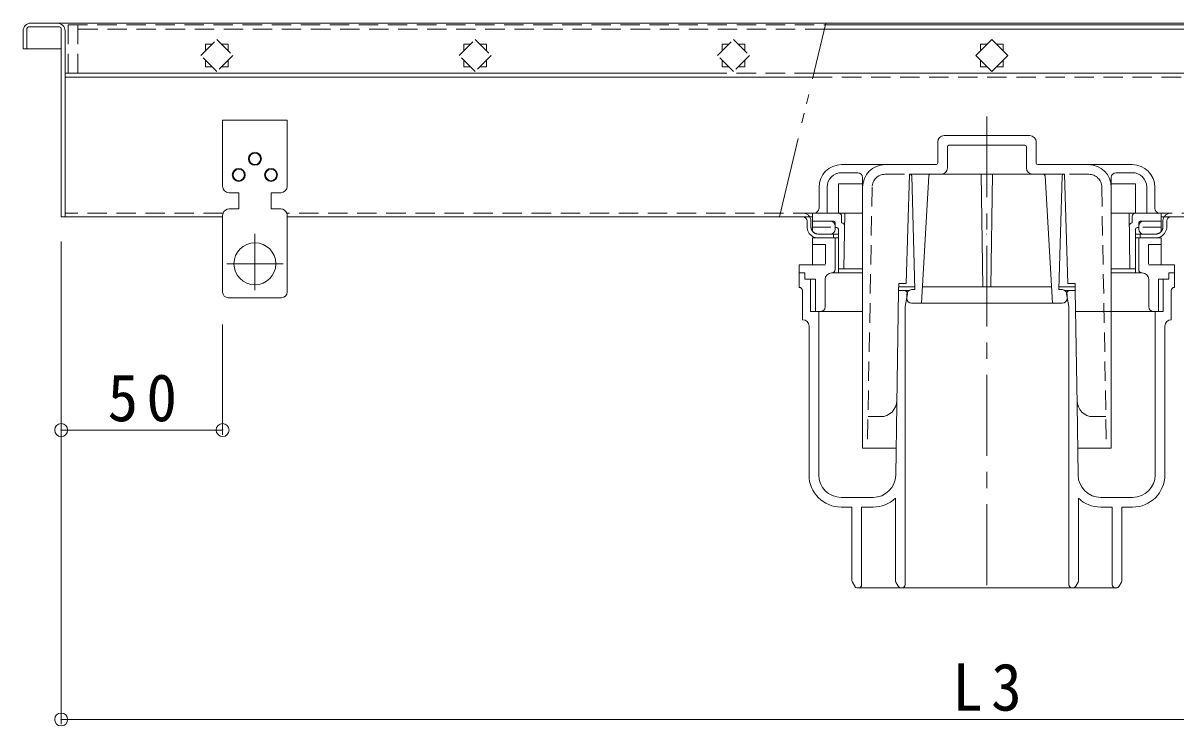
# Model space of a CAD drawing. Units: millimetres at full size, sheet at 1:5; details may follow other scales. Extents: x -907 to 965, y -699 to 647.
# Drawn here: x -706 to -348.9, y -89.6 to 127.9 of the extents above; entities that cross this region are included whole.
import ezdxf

# ---------------------------------------------------------------- set-up
doc = ezdxf.new("R2010")
doc.units = ezdxf.units.MM
doc.header["$LTSCALE"] = 5
doc.header["$PDMODE"] = 32
doc.header["$PDSIZE"] = 4
for name, pattern in [('CHAIN1', [8, 5, -1, 1, -1]), ('CHAIN2', [12, 9, -1, 1, -1]), ('DASHED1', [1.8, 1.2, -0.6]), ('DOUBLE_CHAIN1', [8.8, 5, -1, 0.6, -0.6, 0.6, -1])]:
    doc.linetypes.add(name, pattern=pattern)
for name, color, linetype, lineweight in [('E-1', 6, 'Continuous', 9), ('E-2', 3, 'Continuous', 9), ('E-3', 6, 'Continuous', 9), ('E-4', 7, 'Continuous', 9), ('E-A', 1, 'Continuous', 9), ('E-C', 2, 'Continuous', 9)]:
    doc.layers.add(name, color=color, linetype=linetype, lineweight=lineweight)
doc.styles.add('ＭＳ ゴシック', font='')
doc.styles.get('ＭＳ ゴシック').set_extended_font_data('MS Gothic')

msp = doc.modelspace()

# ---------------------------------------------------------------- linework, layer by layer
at = {"layer": 'E-1'}
for p, q in [((-420.708, 93.087), (-407.458, 93.087)), ((-394.208, 93.087), (-407.458, 93.087)), ((-422.708, 84.587), (-422.708, 91.087)), ((-419.708, 83.087), (-419.708, 89.587)), ((-419.208, 90.087), (-407.458, 90.087)), ((-395.708, 90.087), (-407.458, 90.087)), ((-395.208, 83.087), (-395.208, 89.587)), ((-392.208, 84.587), (-392.208, 91.087)), ((-452.458, 84.087), (-423.208, 84.087)), ((-362.458, 84.087), (-391.708, 84.087)), ((-447.458, 81.587), (-452.458, 81.587)), ((-445.958, 80.087), (-445.958, -3.713)), ((-432.485, 47.287), (-431.458, 81.087)), ((-431.458, 81.087), (-407.458, 81.087)), ((-430.758, 80.587), (-429.758, 45.4)), ((-425.485, 80.616), (-427.773, 41.2)), ((-408.71, 46.287), (-409.208, 81.087)), ((-383.458, 81.087), (-407.458, 81.087)), ((-406.206, 46.287), (-405.708, 81.087)), ((-389.431, 80.616), (-387.143, 41.2)), ((-384.158, 80.587), (-385.158, 45.4)), ((-382.432, 47.287), (-383.458, 81.087)), ((-368.958, 80.087), (-368.958, -3.713)), ((-367.458, 81.587), (-362.458, 81.587)), ((-459.458, 70.587), (-459.458, 77.087)), ((-456.958, 77.087), (-456.958, 69.087)), ((-357.958, 77.087), (-357.958, 69.087)), ((-355.458, 70.587), (-355.458, 77.087)), ((-445.958, 69.087), (-461.458, 69.087)), ((-461.458, 69.087), (-461.458, 64.687)), ((-452.458, 68.087), (-452.458, 66.085)), ((-451.458, 69.087), (-451.758, 51.787)), ((-368.958, 69.087), (-353.458, 69.087)), ((-363.458, 69.087), (-363.158, 51.787)), ((-362.458, 68.087), (-362.458, 66.085)), ((-353.458, 69.087), (-353.458, 64.687)), ((-454.958, 66.587), (-461.458, 66.587)), ((-461.458, 64.687), (-455.753, 64.687)), ((-461.458, 64.687), (-461.458, 63.423)), ((-454.458, 66.087), (-454.458, 64.087)), ((-453.958, 64.587), (-454.458, 64.587)), ((-360.958, 64.587), (-360.458, 64.587)), ((-360.458, 66.087), (-360.458, 64.087)), ((-359.958, 66.587), (-353.458, 66.587)), ((-353.458, 64.687), (-359.164, 64.687)), ((-353.458, 64.687), (-353.458, 63.423)), ((-459.708, 62.587), (-453.458, 62.587)), ((-453.458, 64.087), (-453.458, 51.787)), ((-361.458, 64.087), (-361.458, 51.787)), ((-355.208, 62.587), (-361.458, 62.587)), ((-445.958, 51.787), (-453.458, 51.787)), ((-368.958, 51.787), (-361.458, 51.787)), ((-434.82, 45.087), (-434.785, 47.287)), ((-434.785, 47.287), (-432.485, 47.287)), ((-380.132, 47.287), (-382.432, 47.287)), ((-380.097, 45.087), (-380.132, 47.287)), ((-429.783, 46.287), (-434.808, 46.287)), ((-432.273, 42.7), (-432.273, 43.9)), ((-430.773, 45.4), (-429.758, 45.4)), ((-427.478, 46.287), (-407.458, 46.287)), ((-387.438, 46.287), (-407.458, 46.287)), ((-384.143, 45.4), (-385.158, 45.4)), ((-385.133, 46.287), (-380.108, 46.287)), ((-382.643, 42.7), (-382.643, 43.9)), ((-407.458, 41.2), (-430.773, 41.2)), ((-407.458, 41.2), (-384.143, 41.2)), ((-440.359, 6.087), (-444.251, 6.087)), ((-374.558, 6.087), (-370.665, 6.087)), ((-445.958, -3.713), (-435.589, -3.713)), ((-368.958, -3.713), (-379.327, -3.713))]:
    msp.add_line(p, q, dxfattribs=at)
at = {"layer": 'E-1', "linetype": 'DASHED1'}
for p, q in [((-439.026, 81.087), (-431.458, 81.087)), ((-375.89, 81.087), (-383.458, 81.087)), ((-443.026, 77.156), (-444.458, -3.713)), ((-371.89, 77.156), (-370.458, -3.713))]:
    msp.add_line(p, q, dxfattribs=at)
at = {"layer": 'E-1'}
for points in [[(-445.958, 78.087), (-453.458, 78.087), (-453.458, 69.087)], [(-368.958, 78.087), (-361.458, 78.087), (-361.458, 69.087)]]:
    msp.add_lwpolyline(points, dxfattribs=at)
for centre, radius, start, end in [((-420.708, 91.087), 2, 90, 180), ((-394.208, 91.087), 2, 0, 90), ((-419.208, 89.587), 0.5, 90, 180), ((-395.708, 89.587), 0.5, 0, 90), ((-452.458, 77.087), 7, 90, 180), ((-438.958, 77.087), 7, 90, 180), ((-423.208, 84.587), 0.5, 270, 0), ((-421.708, 83.087), 2, 270, 0), ((-393.208, 83.087), 2, 180, 270), ((-391.708, 84.587), 0.5, 180, 270), ((-375.958, 77.087), 7, 0, 90), ((-362.458, 77.087), 7, 0, 90), ((-452.458, 77.087), 4.5, 90, 180), ((-447.458, 80.087), 1.5, 0, 90), ((-431.258, 80.587), 0.5, 0, 90), ((-424.986, 80.587), 0.5, 90, 176.67769), ((-389.93, 80.587), 0.5, 3.32231, 90), ((-383.658, 80.587), 0.5, 90, 180), ((-367.458, 80.087), 1.5, 90, 180), ((-362.458, 77.087), 4.5, 0, 90), ((-460.958, 70.587), 1.5, 270, 0), ((-453.458, 68.087), 1, 0, 90), ((-361.458, 68.087), 1, 90, 180), ((-353.958, 70.587), 1.5, 180, 270), ((-455.958, 65.087), 1.5, 0, 90), ((-454.958, 66.087), 0.5, 0, 90), ((-453.958, 64.087), 0.5, 0, 90), ((-452.528, 65.087), 1, 359.00748, 86.01167), ((-362.388, 65.087), 1, 93.98833, 180.99252), ((-360.958, 64.087), 0.5, 90, 180), ((-358.958, 65.087), 1.5, 90, 180), ((-359.958, 66.087), 0.5, 90, 180), ((-455.958, 64.087), 1.5, 270, 0), ((-358.958, 64.087), 1.5, 180, 270), ((-430.773, 43.9), 1.5, 90, 180), ((-384.143, 43.9), 1.5, 0, 90), ((-430.773, 42.7), 1.5, 180, 270), ((-384.143, 42.7), 1.5, 270, 0), ((-440.359, 11.087), 5, 270, 359.1049), ((-374.558, 11.087), 5, 180.8951, 270)]:
    msp.add_arc(centre, radius, start, end, dxfattribs=at)
at = {"layer": 'E-1', "linetype": 'DASHED1'}
for centre, start, end in [((-439.026, 77.087), 90, 179.01233), ((-375.89, 77.087), 0.98767, 90)]:
    msp.add_arc(centre, 4, start, end, dxfattribs=at)
at = {"layer": 'E-2', "linetype": 'DASHED1'}
for p, q in [((-688.958, 112.387), (-688.958, 127.387)), ((-457.796, 125.988), (-688.958, 125.988)), ((-650.907, 117.887), (-645.958, 122.837)), ((-645.958, 122.837), (-641.008, 117.887)), ((-570.907, 117.887), (-565.958, 122.837)), ((-565.958, 122.837), (-561.008, 117.887)), ((-490.907, 117.887), (-485.958, 122.837)), ((-485.958, 122.837), (-481.008, 117.887)), ((-645.958, 112.938), (-650.907, 117.887)), ((-649.458, 121.387), (-647.408, 121.387)), ((-649.458, 119.337), (-649.458, 121.387)), ((-641.008, 117.887), (-645.958, 112.938)), ((-644.508, 121.387), (-642.458, 121.387)), ((-642.458, 121.387), (-642.458, 119.337)), ((-565.958, 112.938), (-570.907, 117.887)), ((-569.458, 121.387), (-567.407, 121.387)), ((-569.458, 119.337), (-569.458, 121.387)), ((-561.008, 117.887), (-565.958, 112.938)), ((-564.508, 121.387), (-562.458, 121.387)), ((-562.458, 121.387), (-562.458, 119.337)), ((-485.958, 112.938), (-490.907, 117.887)), ((-489.458, 121.387), (-487.407, 121.387)), ((-489.458, 119.337), (-489.458, 121.387)), ((-481.008, 117.887), (-485.958, 112.938)), ((-484.508, 121.387), (-482.458, 121.387)), ((-482.458, 121.387), (-482.458, 119.337)), ((-649.458, 114.387), (-649.458, 116.438)), ((-647.408, 114.387), (-649.458, 114.387)), ((-642.458, 114.387), (-644.508, 114.387)), ((-642.458, 116.438), (-642.458, 114.387)), ((-569.458, 114.387), (-569.458, 116.438)), ((-567.407, 114.387), (-569.458, 114.387)), ((-562.458, 114.387), (-564.508, 114.387)), ((-562.458, 116.438), (-562.458, 114.387)), ((-489.458, 114.387), (-489.458, 116.438)), ((-487.407, 114.387), (-489.458, 114.387)), ((-482.458, 114.387), (-484.508, 114.387)), ((-482.458, 116.438), (-482.458, 114.387)), ((-691.958, 112.387), (-119.958, 112.387))]:
    msp.add_line(p, q, dxfattribs=at)
at = {"layer": 'E-2'}
for p, q in [((-329.303, 125.988), (-457.796, 125.988)), ((-457.46, 127.387), (-328.967, 127.387)), ((-410.907, 117.887), (-405.958, 122.837)), ((-405.958, 122.837), (-401.008, 117.887)), ((-405.958, 112.938), (-410.907, 117.887)), ((-409.458, 121.387), (-407.407, 121.387)), ((-409.458, 119.337), (-409.458, 121.387)), ((-401.008, 117.887), (-405.958, 112.938)), ((-404.508, 121.387), (-402.458, 121.387)), ((-402.458, 121.387), (-402.458, 119.337)), ((-409.458, 114.387), (-409.458, 116.438)), ((-407.407, 114.387), (-409.458, 114.387)), ((-402.458, 114.387), (-404.508, 114.387)), ((-402.458, 116.438), (-402.458, 114.387))]:
    msp.add_line(p, q, dxfattribs=at)
at = {"layer": 'E-2', "linetype": 'DASHED1'}
msp.add_lwpolyline([(-691.958, 112.387), (-691.958, 127.387), (-457.46, 127.387)], dxfattribs=at)
at = {"layer": 'E-3'}
for p, q in [((-705.956, 125.487), (-705.956, 119.887)), ((-704.756, 126.187), (-704.756, 119.887)), ((-694.656, 126.687), (-704.256, 126.687)), ((-108.36, 127.887), (-703.557, 127.887)), ((-694.156, 119.887), (-694.156, 126.187)), ((-692.956, 119.887), (-692.956, 125.487)), ((-705.956, 119.887), (-704.756, 119.887)), ((-704.757, 119.887), (-694.156, 119.887)), ((-692.956, 67.887), (-692.956, 119.887)), ((-692.956, 111.187), (-491.901, 111.187)), ((-491.901, 111.187), (-461.348, 111.187)), ((-332.567, 112.387), (-461.06, 112.387)), ((-644.157, 67.887), (-692.956, 67.887)), ((-464.408, 67.887), (-624.157, 67.887)), ((-461.458, 67.887), (-464.408, 67.887)), ((-188.26, 67.887), (-353.458, 67.887)), ((-463.158, 66.637), (-463.158, 64.888)), ((-351.758, 66.637), (-351.758, 64.888)), ((-459.658, 61.388), (-454.458, 61.388)), ((-355.258, 61.388), (-360.458, 61.388))]:
    msp.add_line(p, q, dxfattribs=at)
at = {"layer": 'E-3', "linetype": 'DOUBLE_CHAIN1'}
msp.add_line((-471.739, 67.887), (-457.34, 127.887), dxfattribs=at)
at = {"layer": 'E-3', "linetype": 'DASHED1'}
for p, q in [((-491.202, 112.387), (-692.956, 112.387)), ((-461.06, 112.387), (-491.202, 112.387)), ((-461.348, 111.187), (-332.855, 111.187)), ((-644.03, 69.087), (-692.956, 69.087)), ((-461.458, 69.087), (-624.283, 69.087)), ((-188.133, 69.087), (-353.458, 69.087)), ((-461.958, 66.587), (-461.958, 64.838)), ((-352.958, 66.587), (-352.958, 64.838)), ((-453.458, 62.587), (-459.961, 62.587)), ((-454.958, 62.588), (-454.958, 61.388)), ((-407.458, 62.587), (-407.615, 62.587)), ((-354.952, 62.588), (-361.458, 62.587)), ((-359.958, 62.588), (-359.958, 61.388))]:
    msp.add_line(p, q, dxfattribs=at)
at = {"layer": 'E-3'}
msp.add_lwpolyline([(-692.956, 67.887), (-694.156, 67.887), (-694.156, 119.887)], dxfattribs=at)
for centre, radius, start, end in [((-703.556, 125.487), 2.4, 90.00009, 180.00009), ((-704.256, 126.187), 0.5, 90.00009, 180.00009), ((-695.356, 125.487), 2.4, 0.00009, 90.00009), ((-694.656, 126.187), 0.5, 0.00009, 90.00009), ((-464.408, 66.637), 1.25, 0, 90), ((-350.508, 66.637), 1.25, 90, 180), ((-459.658, 64.888), 3.5, 180, 239.04864), ((-355.258, 64.888), 3.5, 300.95136, 0), ((-459.658, 64.888), 3.5, 239.04864, 269.99973), ((-355.258, 64.888), 3.5, 270.00027, 300.95136)]:
    msp.add_arc(centre, radius, start, end, dxfattribs=at)
at = {"layer": 'E-3', "linetype": 'DASHED1'}
for centre, radius, start, end in [((-464.458, 66.587), 2.5, 0, 90), ((-350.458, 66.587), 2.5, 90, 180), ((-459.708, 64.838), 2.25, 180, 218.93806), ((-355.208, 64.838), 2.25, 321.06194, 0), ((-459.658, 64.888), 2.32, 219.12322, 262.5029), ((-355.258, 64.888), 2.32, 277.58923, 320.87678)]:
    msp.add_arc(centre, radius, start, end, dxfattribs=at)
at = {"layer": 'E-4'}
for p, q in [((-694.156, -89.12), (-694.156, 60.287)), ((-644.157, 0.429), (-644.157, 34.637)), ((-694.156, 1.929), (-644.157, 1.929)), ((-694.156, -87.62), (-117.76, -87.62))]:
    msp.add_line(p, q, dxfattribs=at)
for p in [(-694.156, 1.929), (-644.157, 1.929), (-694.156, -87.62)]:
    msp.add_point(p, dxfattribs=at)
at = {"layer": 'E-A'}
for p, q in [((-624.157, 97.887), (-644.157, 97.887)), ((-644.157, 77.387), (-644.157, 97.887)), ((-624.157, 77.387), (-624.157, 97.887)), ((-642.157, 75.387), (-639.157, 75.387)), ((-639.157, 75.387), (-639.157, 70.387)), ((-626.157, 75.387), (-629.157, 75.387)), ((-629.157, 75.387), (-629.157, 70.387)), ((-644.157, 68.387), (-644.157, 67.887)), ((-644.157, 67.887), (-644.157, 44.637)), ((-642.157, 70.387), (-639.157, 70.387)), ((-626.157, 70.387), (-629.157, 70.387)), ((-624.157, 68.387), (-624.157, 67.887)), ((-624.157, 67.887), (-624.157, 44.637)), ((-625.907, 42.887), (-642.407, 42.887))]:
    msp.add_line(p, q, dxfattribs=at)
at = {"layer": 'E-A', "linetype": 'CHAIN2'}
for p, q in [((-634.157, 62.7), (-634.157, 45.227)), ((-625.42, 53.387), (-642.893, 53.387))]:
    msp.add_line(p, q, dxfattribs=at)
at = {"layer": 'E-A'}
for centre, radius in [((-634.157, 85.887), 2), ((-634.157, 85.887), 1.75), ((-639.157, 80.887), 2), ((-639.157, 80.887), 1.75), ((-629.157, 80.887), 2), ((-629.157, 80.887), 1.75), ((-634.157, 53.387), 6.5)]:
    msp.add_circle(centre, radius, dxfattribs=at)
for centre, radius, start, end in [((-642.157, 77.387), 2, 180, 270), ((-626.157, 77.387), 2, 270, 0), ((-642.157, 68.387), 2, 159.51268, 180), ((-642.157, 68.387), 2, 90, 159.51268), ((-626.157, 68.387), 2, 20.48732, 90), ((-626.157, 68.387), 2, 0, 20.48732), ((-642.407, 44.637), 1.75, 180, 270), ((-625.907, 44.637), 1.75, 270, 0)]:
    msp.add_arc(centre, radius, start, end, dxfattribs=at)
at = {"layer": 'E-C', "linetype": 'CHAIN1'}
msp.add_line((-407.458, 98.991), (-407.458, -48.746), dxfattribs=at)
at = {"layer": 'E-C'}
for p, q in [((-461.458, 61.387), (-461.458, 53.087)), ((-461.458, 61.387), (-453.458, 61.387)), ((-454.458, 51.587), (-454.458, 61.387)), ((-453.458, 61.387), (-453.458, 50.587)), ((-361.458, 61.387), (-361.458, 50.587)), ((-353.458, 61.387), (-361.458, 61.387)), ((-360.458, 51.587), (-360.458, 61.387)), ((-353.458, 61.387), (-353.458, 53.087)), ((-465.558, 53.087), (-465.558, 46.087)), ((-461.458, 53.087), (-465.558, 53.087)), ((-463.808, 50.587), (-465.558, 50.587)), ((-463.808, 50.587), (-463.808, 48.587)), ((-445.958, 50.587), (-455.558, 50.587)), ((-359.358, 50.587), (-368.958, 50.587)), ((-353.458, 53.087), (-349.358, 53.087)), ((-351.108, 50.587), (-349.358, 50.587)), ((-351.108, 50.587), (-351.108, 48.587)), ((-349.358, 53.087), (-349.358, 46.087)), ((-462.058, 48.587), (-462.058, 38.587)), ((-457.558, 48.587), (-457.558, 40.087)), ((-357.358, 48.587), (-357.358, 40.087)), ((-352.858, 48.587), (-352.858, 38.587)), ((-464.558, 45.087), (-464.558, 36.087)), ((-435.359, 9.809), (-434.801, 45.087)), ((-431.691, 45.087), (-434.801, 45.087)), ((-432.793, 40.173), (-432.108, 44.087)), ((-380.116, 45.087), (-383.226, 45.087)), ((-382.123, 40.173), (-382.808, 44.087)), ((-379.557, 9.809), (-380.116, 45.087)), ((-350.358, 45.087), (-350.358, 36.087)), ((-432.808, 40), (-432.808, -45.913)), ((-382.108, 40), (-382.108, -45.913)), ((-462.058, 38.587), (-445.958, 38.587)), ((-459.558, -11.913), (-459.558, 38.587)), ((-352.858, 38.587), (-380.013, 38.587)), ((-355.358, -11.913), (-355.358, 38.587)), ((-462.558, -11.913), (-462.558, 34.087)), ((-352.358, -11.913), (-352.358, 34.087)), ((-435.701, -12.022), (-435.359, 9.809)), ((-379.216, -12.022), (-379.557, 9.809)), ((-442.7, -18.913), (-452.558, -18.913)), ((-435.808, -44.645), (-435.808, -19.159)), ((-379.108, -44.645), (-379.108, -19.159)), ((-372.217, -18.913), (-362.358, -18.913)), ((-452.558, -21.913), (-449.258, -21.913)), ((-449.258, -44.645), (-449.258, -21.913)), ((-446.258, -45.913), (-446.258, -21.913)), ((-442.7, -21.913), (-446.258, -21.913)), ((-372.217, -21.913), (-368.658, -21.913)), ((-368.658, -45.913), (-368.658, -21.913)), ((-365.658, -44.645), (-365.658, -21.913)), ((-362.358, -21.913), (-365.658, -21.913)), ((-448.392, -46.413), (-449.124, -45.145)), ((-434.942, -46.413), (-435.674, -45.145)), ((-379.974, -46.413), (-379.242, -45.145)), ((-366.524, -46.413), (-365.792, -45.145)), ((-367.39, -46.913), (-447.526, -46.913))]:
    msp.add_line(p, q, dxfattribs=at)
at = {"layer": 'E-C', "linetype": 'DASHED1'}
for p, q in [((-461.458, 59.387), (-457.458, 59.387)), ((-457.458, 59.387), (-457.458, 53.087)), ((-357.458, 59.387), (-357.458, 53.087)), ((-353.458, 59.387), (-357.458, 59.387)), ((-461.458, 53.087), (-457.458, 53.087)), ((-353.458, 53.087), (-357.458, 53.087))]:
    msp.add_line(p, q, dxfattribs=at)
at = {"layer": 'E-C'}
for points in [[(-463.808, 48.587), (-460.558, 48.587), (-460.558, 38.587)], [(-351.108, 48.587), (-354.358, 48.587), (-354.358, 38.587)]]:
    msp.add_lwpolyline(points, dxfattribs=at)
for centre, radius, start, end in [((-455.558, 48.587), 2, 90, 180), ((-455.458, 51.587), 1, 270, 0), ((-359.458, 51.587), 1, 180, 270), ((-359.358, 48.587), 2, 0, 90), ((-465.558, 45.087), 1, 0, 90), ((-433.108, 44.087), 1, 0, 90), ((-381.808, 44.087), 1, 90, 180), ((-349.358, 45.087), 1, 90, 180), ((-459.058, 40.087), 1.5, 270, 0), ((-431.808, 40), 1, 170.07338, 180), ((-383.108, 40), 1, 0, 9.92662), ((-355.858, 40.087), 1.5, 180, 270), ((-464.558, 34.087), 2, 0, 90), ((-350.358, 34.087), 2, 90, 180), ((-452.558, -11.913), 10, 180, 270), ((-452.558, -11.913), 7, 180, 270), ((-442.7, -11.913), 7, 270, 359.10498), ((-372.217, -11.913), 7, 180.89502, 270), ((-362.358, -11.913), 10, 270, 0), ((-362.358, -11.913), 7, 270, 0), ((-442.7, -11.913), 10, 270, 313.56273), ((-372.217, -11.913), 10, 226.43727, 270), ((-448.258, -44.645), 1, 180, 210.00032), ((-447.526, -45.913), 1, 210.00032, 270), ((-447.258, -45.913), 1, 270, 0), ((-434.808, -44.645), 1, 180, 210.00032), ((-434.076, -45.913), 1, 210.00032, 270), ((-433.808, -45.913), 1, 270, 0), ((-381.108, -45.913), 1, 180, 270), ((-380.84, -45.913), 1, 270, 329.99968), ((-380.108, -44.645), 1, 329.99968, 0), ((-367.658, -45.913), 1, 180, 270), ((-367.39, -45.913), 1, 270, 329.99968), ((-366.658, -44.645), 1, 329.99968, 0)]:
    msp.add_arc(centre, radius, start, end, dxfattribs=at)

# ---------------------------------------------------------------- texts
at = {"layer": 'E-4', "color": 2, "char_height": 14.66, "attachment_point": 7, "style": 'ＭＳ ゴシック'}
for s, insert in [('\\T1.27;\\W0.95;50', (-679.781, 4.429)), ('\\T1.27;\\W0.95;L3', (-418.183, -85.12))]:
    msp.add_mtext(s, dxfattribs=dict(at, insert=insert))

doc.saveas('drawing.dxf')
